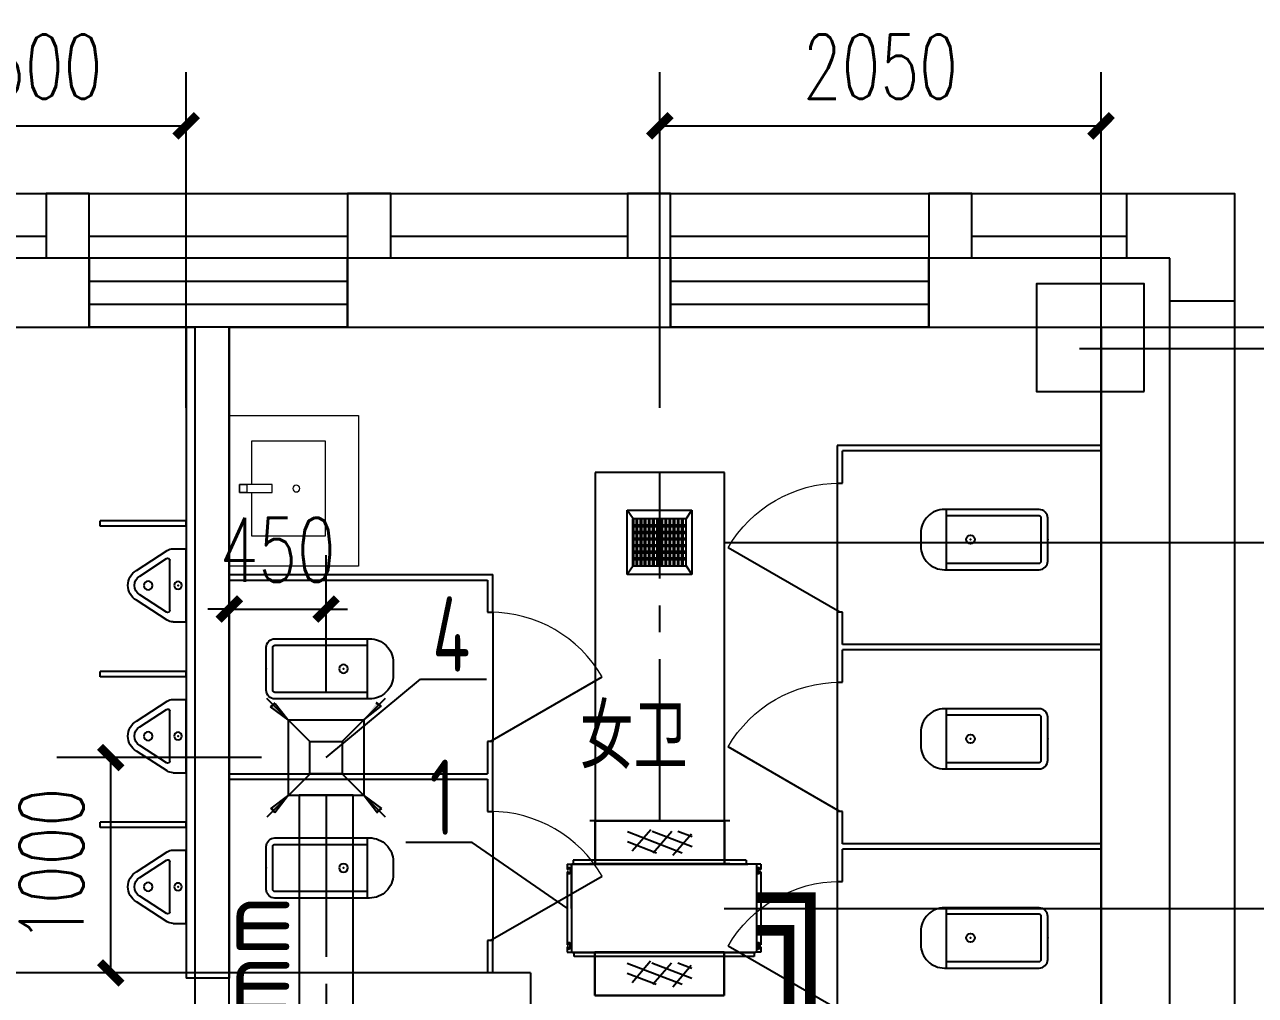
# Model space of a CAD drawing. Extents: x 1738143 to 1822243, y -608375 to -303375.
# Drawn here: x 1799328 to 1805046, y -378502 to -373993 of the extents above; entities that cross this region are included whole.
import ezdxf

# ---------------------------------------------------------------- set-up
doc = ezdxf.new("R2010")
doc.units = 0
doc.header["$LTSCALE"] = 1000
doc.header["$MEASUREMENT"] = 0
doc.linetypes.add('CENTER2', pattern=[1.125, 0.75, -0.125, 0.125, -0.125])
doc.layers.add('A-FLOR-IDEN', color=7, linetype='Continuous', lineweight=20)
doc.layers.add('A-LVTRY', color=145, linetype='Continuous', lineweight=20)
for name, color, linetype in [('AXIS', 3, 'Continuous'), ('COLUMN', 9, 'Continuous'), ('DUCT-排风中心线', 5, 'CENTER2'), ('DUCT-排风标注', 3, 'Continuous'), ('DUCT-排风管', 31, 'Continuous'), ('DUCT-排风风口', 7, 'Continuous'), ('DUCT-送风中心线', 5, 'CENTER2'), ('DUCT-送风法兰', 2, 'Continuous'), ('DUCT-送风管', 4, 'Continuous'), ('DUCT-送风管端线', 2, 'Continuous'), ('DUCT-送风阀门', 7, 'Continuous'), ('LATRINE', 6, 'Continuous'), ('LVTRY', 6, 'Continuous'), ('PIPE-空冷凝水', 150, 'CENTER2'), ('TH_DIM', 3, 'Continuous'), ('TH_TEXT', 7, 'Continuous'), ('VRV-EQUIP', 7, 'Continuous'), ('VRV-PIPE', 1, 'Continuous'), ('WALL', 9, 'Continuous'), ('WINDOW', 4, 'Continuous')]:
    doc.layers.add(name, color=color, linetype=linetype)
doc.styles.add('_TCH_DIM_T3', font='SIMPLEX', dxfattribs={"width": 0.705882, "bigfont": 'GBCBIG'})
doc.styles.add('ROS', font='simhei.ttf', dxfattribs={"width": 0.7})
doc.styles.get("Standard").update_dxf_attribs({"font": 'gbenor.shx', "bigfont": 'gbcbig.shx'})
doc.styles.add('TSSD_Rein', font='Tssdeng.shx', dxfattribs={"width": 0.7, "bigfont": 'hztxt.shx'})
doc.dimstyles.new('_TCH_ARCH&&100', dxfattribs={"dimtxt": 297.5, "dimasz": 100, "dimexe": 250, "dimexo": 300, "dimgap": 126.25, "dimtad": 1, "dimdec": 0, "dimzin": 0, "dimdsep": 46, "dimtxsty": '_TCH_DIM_T3', "dimblk": 'ARCHTICK', "dimcen": 0.09, "dimclrt": 7, "dimazin": 2, "dimtfac": 1, "dimtdec": 0, "dimtix": 1, "dimtmove": 2, "dimatfit": 3, "dimfxl": 30, "dimtolj": 1, "dimtzin": 0, "dimarcsym": 0})

# ---------------------------------------------------------------- blocks, each defined once
blk = doc.blocks.new('$lvtry$00000200')
at = {"color": 0}
for p, q in [((-109.8, -40), (-109.8, -469.7)), ((99.8, -30), (-99.8, -30)), ((109.8, -469.7), (109.8, -40))]:
    blk.add_line(p, q, dxfattribs=at)
blk.add_lwpolyline([(99.8, 0), (-99.8, 0, 0.414214), (-139.8, -40), (-139.8, -479.7, 0.414214), (-29.8, -589.7), (29.8, -589.7, 0.414214), (139.8, -479.7), (139.8, -40, 0.414214)], format="xyb", close=True, dxfattribs=at)
blk.add_lwpolyline([(139.8, -469.7), (-139.8, -469.7)], dxfattribs=at)
blk.add_circle((0, -358.6), 20, dxfattribs=at)
for centre, start, end in [((-99.8, -40), 90, 180), ((99.8, -40), 0, 90)]:
    blk.add_arc(centre, 10, start, end, dxfattribs=at)
for p in [(0, 0), (0, -358.6)]:
    blk.add_point(p, dxfattribs=at)
blk = doc.blocks.new('$lvtry$00000107')
for p, q in [((-170, 0), (170, 0)), ((-170, -61.1), (-170, 0)), ((170, -61.1), (170, 0)), ((-161.9, -88.4), (-69.3, -230.6)), ((-124.2, -91.5), (-43.3, -215.6)), ((-115.8, -76), (115.8, -76)), ((43.3, -215.6), (124.2, -91.5)), ((69.3, -230.6), (161.9, -88.4))]:
    blk.add_line(p, q)
for centre, radius in [((0, -38), 17.7), ((0, -177), 20)]:
    blk.add_circle(centre, radius)
for centre, radius, start, end in [((-120, -61.1), 50, 180, 213.0863), ((-115.8, -86), 10, 90, 213.0863), ((115.8, -86), 10, 326.9137, 90), ((120, -61.1), 50, 326.9137, 0), ((0, -190.6), 50, 210, 330), ((0, -190.6), 80, 210, 330)]:
    blk.add_arc(centre, radius, start, end)
blk.add_point((0, -38))
blk = doc.blocks.new('A$C549865D3')
at = {"layer": 'A-LVTRY'}
blk.add_lwpolyline([(298.5, 430), (550, 430), (550, 0), (0, 0), (0, 430), (251.5, 430)], dxfattribs=at)
for points in [[(251.5, 500), (251.5, 458), (298.5, 458), (298.5, 500)], [(298.5, 500), (298.5, 309.5), (251.5, 309.5), (251.5, 500)]]:
    blk.add_lwpolyline(points, close=True, dxfattribs=at)
blk.add_circle((275, 170), 20, dxfattribs=at)
blk = doc.blocks.new('2313414')
at = {"layer": 'A-LVTRY'}
blk.add_lwpolyline([(1698293.5, -109163), (1698293.5, -108463), (1698893.5, -108463), (1698893.5, -109163)], close=True, dxfattribs=at)
at = {"layer": 'A-LVTRY', "xscale": -0.8, "yscale": 0.8, "zscale": 0.8, "rotation": 90}
blk.add_blockref('A$C549865D3', (1698741, -108582.2), dxfattribs=at)
blk = doc.blocks.new('_FZHK')
blk.add_lwpolyline([(-0.5, -0.5), (0.5, -0.5), (0.5, 0.5), (-0.5, 0.5)], close=True)
blk = doc.blocks.new('$WINLIB2D$00000001')
at = {"color": 0}
for points in [[(-0.5, 0.5), (-0.5, -0.5)], [(-0.5, 0.5), (0.5, 0.5)], [(0.5, -0.5), (0.5, 0.5)], [(0.5, 0.1667), (-0.5, 0.1667)], [(0.5, -0.1667), (-0.5, -0.1667)], [(-0.5, -0.5), (0.5, -0.5)]]:
    blk.add_lwpolyline(points, dxfattribs=at)
blk = doc.blocks.new('$TCHSYS$APDOOR2D')
blk.add_line((0.5, 0), (0, 0.866))
at = {"lineweight": 13}
blk.add_arc((0.5, 0), 1, 120, 180, dxfattribs=at)
blk = doc.blocks.new('A$C7281566F')
for points in [[(6600.5, 19089.4), (6600.5, 19389.4), (6400.5, 19389.4), (6400.5, 19089.4)], [(8000.5, 19089.4), (8000.5, 19389.4), (7800.5, 19389.4), (7800.5, 19089.4)], [(9300.5, 19089.4), (9300.5, 19389.4), (9100.5, 19389.4), (9100.5, 19089.4)], [(10700.5, 19089.4), (10700.5, 19389.4), (10500.5, 19389.4), (10500.5, 19089.4)], [(11420.5, 19089.4), (11420.5, 19389.4), (11920.5, 19389.4), (11920.5, 18889.4), (11620.5, 18889.4)], [(6400.5, 19189.4), (5300.5, 19189.4)], [(7800.5, 19189.4), (6600.5, 19189.4)], [(9100.5, 19189.4), (8000.5, 19189.4)], [(10500.5, 19189.4), (9300.5, 19189.4)], [(11420.5, 19189.4), (10700.5, 19189.4)]]:
    blk.add_lwpolyline(points)
at = {"layer": 'AXIS'}
blk.add_line((11200.5, 18669.4), (15200.5, 18669.4), dxfattribs=at)
at = {"layer": 'LATRINE'}
for p, q in [((10075, 18219.4), (10075, 18044.4)), ((11300.5, 18219.4), (10075, 18219.4)), ((10100, 18044.4), (10100, 18194.4)), ((11300.5, 18194.4), (10100, 18194.4)), ((11300.5, 18194.4), (11300.5, 18219.4)), ((10075, 18044.4), (10100, 18044.4)), ((10075, 18044.4, 400), (10075, 17444.4, 400)), ((7250.5, 17619.4), (8475.5, 17619.4)), ((7250.5, 17619.4), (7250.5, 17594.4)), ((8475.5, 17444.4), (8475.5, 17619.4)), ((7250.5, 17594.4), (8450.5, 17594.4)), ((8450.5, 17594.4), (8450.5, 17444.4)), ((8450.5, 17444.4), (8475.5, 17444.4)), ((8475.5, 17444.4, 400), (8475.5, 16844.4, 400)), ((10100, 17444.4), (10075, 17444.4)), ((10075, 17444.4), (10075, 17281.9)), ((10100, 17294.4), (10100, 17444.4)), ((10075, 17281.9), (10075, 17119.4)), ((11300.5, 17294.4), (10100, 17294.4)), ((11300.5, 17269.4), (10100, 17269.4)), ((10100, 17119.4), (10100, 17269.4)), ((11300.5, 17269.4), (11300.5, 17294.4)), ((10075, 17119.4), (10100, 17119.4)), ((10075, 17119.4, 400), (10075, 16519.4, 400)), ((8475.5, 16844.4), (8450.5, 16844.4)), ((8450.5, 16844.4), (8450.5, 16694.4)), ((8475.5, 16681.9), (8475.5, 16844.4)), ((7250.5, 16694.4), (8450.5, 16694.4)), ((7250.5, 16694.4), (7250.5, 16669.4)), ((7250.5, 16669.4), (8450.5, 16669.4)), ((8450.5, 16669.4), (8450.5, 16519.4)), ((8475.5, 16519.4), (8475.5, 16681.9)), ((8450.5, 16519.4), (8475.5, 16519.4)), ((8475.5, 16519.4, 400), (8475.5, 15919.4, 400)), ((10100, 16519.4), (10075, 16519.4)), ((10075, 16519.4), (10075, 16356.9)), ((10100, 16369.4), (10100, 16519.4)), ((10075, 16356.9), (10075, 16194.4)), ((11300.5, 16369.4), (10100, 16369.4)), ((11300.5, 16344.4), (11300.5, 16369.4)), ((11300.5, 16344.4), (10100, 16344.4)), ((10100, 16194.4), (10100, 16344.4)), ((10075, 16194.4), (10100, 16194.4)), ((10075, 16194.4, 400), (10075, 15594.4, 400)), ((8475.5, 15919.4), (8450.5, 15919.4)), ((8450.5, 15919.4), (8450.5, 15769.4)), ((8475.5, 15769.4), (8475.5, 15919.4))]:
    blk.add_line(p, q, dxfattribs=at)
at = {"layer": 'LVTRY', "linetype": 'Continuous'}
for p, q in [((7050.5, 17869.4), (6650.5, 17869.4)), ((6650.5, 17844.4), (6650.5, 17869.4)), ((7050.5, 17844.4), (6650.5, 17844.4)), ((7050.5, 17844.4), (7050.5, 17869.4)), ((7050.5, 17169.4), (6650.5, 17169.4)), ((6650.5, 17144.4), (6650.5, 17169.4)), ((7050.5, 17144.4), (7050.5, 17169.4)), ((7050.5, 17144.4), (6650.5, 17144.4)), ((7050.5, 16469.4), (6650.5, 16469.4)), ((6650.5, 16444.4), (6650.5, 16469.4)), ((7050.5, 16444.4), (7050.5, 16469.4)), ((7050.5, 16444.4), (6650.5, 16444.4))]:
    blk.add_line(p, q, dxfattribs=at)
at = {"layer": 'WALL'}
for p, q in [((6600.5, 19089.4), (5100.5, 19089.4)), ((6600.5, 18769.4), (6600.5, 19089.4)), ((9300.5, 19089.4), (7800.5, 19089.4)), ((7800.5, 19089.4), (7800.5, 18769.4)), ((9300.5, 18769.4), (9300.5, 19089.4)), ((11620.5, 19089.4), (10500.5, 19089.4)), ((10500.5, 19089.4), (10500.5, 18769.4)), ((11620.5, 14469.4), (11620.5, 19089.4)), ((5100.5, 18769.4), (6600.5, 18769.4)), ((7050.5, 18769.4), (7050.5, 15744.4)), ((7250.5, 18769.4), (7050.5, 18769.4)), ((7250.5, 18769.4), (7250.5, 15744.4)), ((7800.5, 18769.4), (9300.5, 18769.4)), ((10500.5, 18769.4), (11000.5, 18769.4)), ((11300.5, 14519.4), (11300.5, 18469.4)), ((8463, 15769.4), (6150.5, 15769.4)), ((7250.5, 15744.4), (7050.5, 15744.4)), ((8650.5, 15769.4), (8463, 15769.4)), ((8650.5, 15769.4), (8650.5, 14519.4))]:
    blk.add_line(p, q, dxfattribs=at)
at = {"layer": 'A-LVTRY'}
blk.add_blockref('2313414', (-1691043, 126821.4), dxfattribs=at)
at = {"layer": 'COLUMN', "xscale": 500, "yscale": 500, "zscale": 500, "rotation": 90}
blk.add_blockref('_FZHK', (11250.5, 18719.4), dxfattribs=at)
at = {"layer": 'LATRINE', "xscale": 600, "zscale": 25}
for p, yscale, rotation in [((10087.5, 17744.4), -600, 270), ((8463, 17144.4), 600, 270), ((10087.5, 16819.4), -600, 270), ((8463, 16219.4), 600, 270.0000000000277), ((10087.5, 15894.4), -600, 270)]:
    blk.add_blockref('$TCHSYS$APDOOR2D', p, dxfattribs=dict(at, yscale=yscale, rotation=rotation))
at = {"layer": 'LVTRY', "extrusion": (0, 0, -1), "xscale": -1, "zscale": -1, "rotation": 90}
for p in [(-11052.8, 17781.9, 0), (-11052.8, 16856.9, 0), (-11052.8, 15931.9, 0)]:
    blk.add_blockref('$lvtry$00000200', p, dxfattribs=at)
at = {"layer": 'LVTRY', "linetype": 'Continuous', "xscale": -1, "rotation": 270.0000454634465}
for p in [(7050.5, 17569.4), (7050.5, 16869.4), (7050.5, 16169.4)]:
    blk.add_blockref('$lvtry$00000107', p, dxfattribs=at)
at = {"layer": 'LVTRY', "extrusion": (0, 0, -1), "zscale": -1, "rotation": 270}
for p in [(-7422.7, 17181.9, 0), (-7422.7, 16256.9, 0)]:
    blk.add_blockref('$lvtry$00000200', p, dxfattribs=at)
at = {"layer": 'WINDOW', "xscale": 1200, "yscale": 320, "zscale": 1200, "rotation": 180}
for p in [(7200.5, 18929.4), (9900.5, 18929.4)]:
    blk.add_blockref('$WINLIB2D$00000001', p, dxfattribs=at)
at = {"layer": 'A-FLOR-IDEN', "style": 'ROS', "width": 0.7}
blk.add_text('女卫', height=262.87, dxfattribs=at).set_placement((8878.4, 16745.6))
blk = doc.blocks.new('_ArchTick')
at = {"color": 0, "linetype": 'ByBlock', "const_width": 0.4}
blk.add_lwpolyline([(-0.5, -0.5), (0.5, 0.5)], dxfattribs=at)
blk = doc.blocks.new('*D871')
at = {"layer": 'Defpoints', "color": 0, "transparency": 16777216}
for p in [(1800079.1, -374463.5), (1798580.1, -376073.8), (1800079.1, -376073.8)]:
    blk.add_point(p, dxfattribs=at)
at = {"layer": 'TH_DIM', "color": 0, "lineweight": -2, "transparency": 16777216}
for p, q in [((1798580.1, -375773.8), (1798580.1, -374213.5)), ((1800079.1, -375773.8), (1800079.1, -374213.5)), ((1798580.1, -374463.5), (1800079.1, -374463.5))]:
    blk.add_line(p, q, dxfattribs=at)
at = {"layer": 'TH_DIM', "color": 0, "lineweight": -2, "transparency": 16777216, "xscale": 100, "yscale": 100, "zscale": 100, "rotation": 180}
blk.add_blockref('_ArchTick', (1798580.1, -374463.5), dxfattribs=at)
at = {"layer": 'TH_DIM', "color": 0, "lineweight": -2, "transparency": 16777216, "xscale": 100, "yscale": 100, "zscale": 100}
blk.add_blockref('_ArchTick', (1800079.1, -374463.5), dxfattribs=at)
at = {"layer": 'TH_DIM', "color": 7, "transparency": 16777216, "insert": (1799329.6, -374188.5), "char_height": 297.5, "attachment_point": 5, "style": '_TCH_DIM_T3'}
blk.add_mtext('\\A1;1500', dxfattribs=at)
blk = doc.blocks.new('*D872')
at = {"layer": 'Defpoints', "color": 0, "transparency": 16777216}
for p in [(1804329.1, -374463.5), (1802279.1, -376073.8), (1804329.1, -376073.8)]:
    blk.add_point(p, dxfattribs=at)
at = {"layer": 'TH_DIM', "color": 0, "lineweight": -2, "transparency": 16777216}
for p, q in [((1802279.1, -375773.8), (1802279.1, -374213.5)), ((1804329.1, -375773.8), (1804329.1, -374213.5)), ((1802279.1, -374463.5), (1804329.1, -374463.5))]:
    blk.add_line(p, q, dxfattribs=at)
at = {"layer": 'TH_DIM', "color": 0, "lineweight": -2, "transparency": 16777216, "xscale": 100, "yscale": 100, "zscale": 100, "rotation": 180}
blk.add_blockref('_ArchTick', (1802279.1, -374463.5), dxfattribs=at)
at = {"layer": 'TH_DIM', "color": 0, "lineweight": -2, "transparency": 16777216, "xscale": 100, "yscale": 100, "zscale": 100}
blk.add_blockref('_ArchTick', (1804329.1, -374463.5), dxfattribs=at)
at = {"layer": 'TH_DIM', "color": 7, "transparency": 16777216, "insert": (1803304.1, -374188.5), "char_height": 297.5, "attachment_point": 5, "style": '_TCH_DIM_T3'}
blk.add_mtext('\\A1;2050', dxfattribs=at)
blk = doc.blocks.new('*D873')
at = {"layer": 'Defpoints', "color": 0, "transparency": 16777216}
for p in [(1802278.1, -375397.8), (1805854.5, -375397.8), (1802278.1, -376397.8)]:
    blk.add_point(p, dxfattribs=at)
at = {"layer": 'TH_DIM', "color": 0, "lineweight": -2, "transparency": 16777216}
for p, q in [((1802578.1, -375397.8), (1806104.5, -375397.8)), ((1805854.5, -376397.8), (1805854.5, -375397.8)), ((1802578.1, -376397.8), (1806104.5, -376397.8))]:
    blk.add_line(p, q, dxfattribs=at)
at = {"layer": 'TH_DIM', "color": 0, "lineweight": -2, "transparency": 16777216, "xscale": 100, "yscale": 100, "zscale": 100}
for p, rotation in [((1805854.5, -375397.8), 90), ((1805854.5, -376397.8), 270)]:
    blk.add_blockref('_ArchTick', p, dxfattribs=dict(at, rotation=rotation))
at = {"layer": 'TH_DIM', "color": 7, "transparency": 16777216, "insert": (1805579.5, -375897.8), "char_height": 297.5, "attachment_point": 5, "rotation": 90, "style": '_TCH_DIM_T3'}
blk.add_mtext('\\A1;1000', dxfattribs=at)
blk = doc.blocks.new('*D874')
at = {"layer": 'Defpoints', "color": 0, "transparency": 16777216}
for p in [(1802278.1, -376397.8), (1805854.5, -376397.8), (1802278.1, -378097.8)]:
    blk.add_point(p, dxfattribs=at)
at = {"layer": 'TH_DIM', "color": 0, "lineweight": -2, "transparency": 16777216}
for p, q in [((1802578.1, -376397.8), (1806104.5, -376397.8)), ((1805854.5, -378097.8), (1805854.5, -376397.8)), ((1802578.1, -378097.8), (1806104.5, -378097.8))]:
    blk.add_line(p, q, dxfattribs=at)
at = {"layer": 'TH_DIM', "color": 0, "lineweight": -2, "transparency": 16777216, "xscale": 100, "yscale": 100, "zscale": 100}
for p, rotation in [((1805854.5, -376397.8), 90), ((1805854.5, -378097.8), 270)]:
    blk.add_blockref('_ArchTick', p, dxfattribs=dict(at, rotation=rotation))
at = {"layer": 'TH_DIM', "color": 7, "transparency": 16777216, "insert": (1805579.5, -377247.8), "char_height": 297.5, "attachment_point": 5, "rotation": 90, "style": '_TCH_DIM_T3'}
blk.add_mtext('\\A1;1700', dxfattribs=at)
blk = doc.blocks.new('*D875')
at = {"layer": 'Defpoints', "color": 0, "transparency": 16777216}
for p in [(1802278.1, -378097.8), (1805854.5, -378097.8), (1802278.1, -378897.8)]:
    blk.add_point(p, dxfattribs=at)
at = {"layer": 'TH_DIM', "color": 0, "lineweight": -2, "transparency": 16777216}
for p, q in [((1802578.1, -378097.8), (1806104.5, -378097.8)), ((1805854.5, -378897.8), (1805854.5, -378097.8)), ((1802578.1, -378897.8), (1806104.5, -378897.8))]:
    blk.add_line(p, q, dxfattribs=at)
at = {"layer": 'TH_DIM', "color": 0, "lineweight": -2, "transparency": 16777216, "xscale": 100, "yscale": 100, "zscale": 100}
for p, rotation in [((1805854.5, -378097.8), 90), ((1805854.5, -378897.8), 270)]:
    blk.add_blockref('_ArchTick', p, dxfattribs=dict(at, rotation=rotation))
at = {"layer": 'TH_DIM', "color": 7, "transparency": 16777216, "insert": (1805579.5, -378497.8), "char_height": 297.5, "attachment_point": 5, "rotation": 90, "style": '_TCH_DIM_T3'}
blk.add_mtext('\\A1;800', dxfattribs=at)
blk = doc.blocks.new('*D876')
at = {"layer": 'Defpoints', "color": 0, "transparency": 16777216}
for p in [(1800729.1, -376707.6), (1800279.1, -377397.8), (1800729.1, -377397.8)]:
    blk.add_point(p, dxfattribs=at)
at = {"layer": 'TH_DIM', "color": 0, "lineweight": -2, "transparency": 16777216}
for p, q in [((1800279.1, -377097.8), (1800279.1, -376457.6)), ((1800729.1, -377097.8), (1800729.1, -376457.6)), ((1800279.1, -376707.6), (1800179.1, -376707.6)), ((1800279.1, -376707.6), (1800729.1, -376707.6)), ((1800729.1, -376707.6), (1800829.1, -376707.6))]:
    blk.add_line(p, q, dxfattribs=at)
at = {"layer": 'TH_DIM', "color": 0, "lineweight": -2, "transparency": 16777216, "xscale": 100, "yscale": 100, "zscale": 100}
blk.add_blockref('_ArchTick', (1800279.1, -376707.6), dxfattribs=at)
at = {"layer": 'TH_DIM', "color": 0, "lineweight": -2, "transparency": 16777216, "xscale": 100, "yscale": 100, "zscale": 100, "rotation": 180}
blk.add_blockref('_ArchTick', (1800729.1, -376707.6), dxfattribs=at)
at = {"layer": 'TH_DIM', "color": 7, "transparency": 16777216, "insert": (1800504.1, -376432.6), "char_height": 297.5, "attachment_point": 5, "style": '_TCH_DIM_T3'}
blk.add_mtext('\\A1;450', dxfattribs=at)
blk = doc.blocks.new('*D877')
at = {"layer": 'Defpoints', "color": 0, "transparency": 16777216}
for p in [(1799728.7, -377397.7), (1800729.1, -377397.8), (1800729, -378397.8)]:
    blk.add_point(p, dxfattribs=at)
at = {"layer": 'TH_DIM', "color": 0, "lineweight": -2, "transparency": 16777216}
for p, q in [((1800429.1, -377397.8), (1799478.7, -377397.7)), ((1799728.7, -378397.7), (1799728.7, -377397.7)), ((1800429, -378397.8), (1799478.7, -378397.7))]:
    blk.add_line(p, q, dxfattribs=at)
at = {"layer": 'TH_DIM', "color": 0, "lineweight": -2, "transparency": 16777216, "xscale": 100, "yscale": 100, "zscale": 100}
for p, rotation in [((1799728.7, -377397.7), 89.99609064430463), ((1799728.7, -378397.7), 269.9960906443046)]:
    blk.add_blockref('_ArchTick', p, dxfattribs=dict(at, rotation=rotation))
at = {"layer": 'TH_DIM', "color": 7, "transparency": 16777216, "insert": (1799453.7, -377897.7), "char_height": 297.5, "attachment_point": 5, "rotation": 89.9961, "style": '_TCH_DIM_T3'}
blk.add_mtext('\\A1;1000', dxfattribs=at)
blk = doc.blocks.new('$VRV_海信日立$00000013')
for p, q in [((-450, 135), (-430, 135)), ((-450, 135), (-450, 118.25)), ((-443.5, 118.25), (-450, 118.25)), ((-443.5, 118.25), (-443.5, 121.5)), ((-436.5, 121.5), (-436.5, 108.5)), ((-430, 135), (-430, -135)), ((-429.6, 134.6), (-430, 134.6)), ((-430, -0.5), (-430, 134.6)), ((-429.6, 135), (-429.6, 134.6)), ((-429.6, 135), (389, 135)), ((-429, 135.5), (-429, 135)), ((389, 135.5), (-429, 135.5)), ((389, 135), (-429, 135)), ((382, 147.5), (-422, 147.5)), ((-422, 147.5), (-422, 135.5)), ((375, 135.5), (375, 135)), ((382, 147.5), (382, 135.5)), ((389, 135.5), (389, 135)), ((389, 134.6), (389, 135)), ((430, 134.6), (389, 134.6)), ((430, 134.6), (429.6, 134.6)), ((430, 135), (430, -135)), ((450, 135), (430, 135)), ((430, 134.6), (430, -6.5)), ((436.5, 121.5), (436.5, 108.5)), ((443.5, 118.25), (443.5, 121.5)), ((443.5, 118.25), (450, 118.25)), ((450, 135), (450, 118.25)), ((-443.5, 111.75), (-450, 111.75)), ((-450, 111.75), (-450, -111.75)), ((-443.5, 108.5), (-443.5, 111.75)), ((443.5, 111.75), (450, 111.75)), ((443.5, 108.5), (443.5, 111.75)), ((450, 111.75), (450, -111.75)), ((430, -46.617211), (430, -74.743728)), ((-443.5, -111.75), (-450, -111.75)), ((-443.5, -108.5), (-443.5, -111.75)), ((-436.5, -121.5), (-436.5, -108.5)), ((430, -84.256272), (430, -135)), ((436.5, -108.5), (436.5, -121.5)), ((443.5, -108.5), (443.5, -111.75)), ((443.5, -111.75), (450, -111.75)), ((-450, -118.25), (-450, -135)), ((-443.5, -118.25), (-450, -118.25)), ((-450, -135), (-430, -135)), ((-443.5, -118.25), (-443.5, -121.5)), ((-430, -134.6), (-429.6, -134.6)), ((-429.6, -134.6), (-429.6, -135)), ((-429.6, -135), (-425, -135)), ((-425, -135), (425.014933, -135)), ((-425, -135.5), (-425, -135)), ((-425, -135.5), (425.014933, -135.5)), ((-418, -147.5), (-418, -135)), ((418, -147.5), (-418, -147.5)), ((418, -135.5), (418, -147.5)), ((425, -135), (425, -135.5)), ((429.6, -135), (425.014933, -135)), ((430, -134.6), (429.6, -134.6)), ((429.6, -134.6), (429.6, -135)), ((450, -135), (430, -135)), ((443.5, -118.25), (450, -118.25)), ((443.5, -118.25), (443.5, -121.5)), ((450, -118.25), (450, -135))]:
    blk.add_line(p, q)
for centre, start, end in [((-440, 121.5), 90, 180), ((-440, 121.5), 0, 90), ((440, 121.5), 90, 180), ((440, 121.5), 0, 90), ((-440, 108.5), 180, 270), ((-440, 108.5), 270, 0), ((440, 108.5), 180, 270), ((440, 108.5), 270, 0), ((-440, -108.5), 90, 180), ((-440, -108.5), 0, 90), ((440, -108.5), 90, 180), ((440, -108.5), 0, 90), ((-440, -121.5), 180, 270), ((-440, -121.5), 270, 0), ((440, -121.5), 180, 270), ((440, -121.5), 270, 0)]:
    blk.add_arc(centre, 3.5, start, end)
blk = doc.blocks.new('00000589Body')
at = {"color": 0, "linetype": 'ByBlock', "lineweight": -2}
for p, q in [((250, 500), (-250, 500)), ((-250, -500), (-250, 500)), ((250, -500), (250, 500)), ((-250, -500), (250, -500))]:
    blk.add_line(p, q, dxfattribs=at)
at = {"color": 0, "linetype": 'ByBlock'}
for p, q in [((-125, -174), (119.8, 250)), ((-125, 26), (4.3, 250)), ((145.3, 69), (-104.7, 213.3)), ((125, -92.9), (-125, 51.5)), ((-53.4, -250), (125, 59)), ((96, -246), (-154, -101.7)), ((62, -250), (125, -141))]:
    blk.add_line(p, q, dxfattribs=at)
blk = doc.blocks.new('$风口$00000138')
for p, q in [((-195, 130), (195, 130)), ((-195, -130), (-195, 130)), ((-160, 95), (-195, 130)), ((160, 95), (195, 130)), ((195, 130), (195, -130)), ((160, 95), (-160, 95)), ((160, -95), (160, 95)), ((-160, -95), (-195, -130)), ((-160, -95), (160, -95)), ((160, -95), (195, -130)), ((195, -130), (-195, -130))]:
    blk.add_line(p, q)
at = {"lineweight": 40}
blk.add_line((-160, 95), (-160, -95), dxfattribs=at)
at = {"lineweight": -3}
for p, q in [((-140, 68.5), (-160, 68.5)), ((-160, 64), (-140, 64)), ((-140, -95), (-140, 95)), ((-135, 95), (-135, -95)), ((-115, 68.5), (-135, 68.5)), ((-135, 64), (-115, 64)), ((-115, -95), (-115, 95)), ((-110, 95), (-110, -95)), ((-90, 68.5), (-110, 68.5)), ((-110, 64), (-90, 64)), ((-90, -95), (-90, 95)), ((-85, 95), (-85, -95)), ((-65, 68.5), (-85, 68.5)), ((-85, 64), (-65, 64)), ((-65, -95), (-65, 95)), ((-60, 95), (-60, -95)), ((-40, 68.5), (-60, 68.5)), ((-60, 64), (-40, 64)), ((-40, -95), (-40, 95)), ((-35, 95), (-35, -95)), ((-15, 68.5), (-35, 68.5)), ((-35, 64), (-15, 64)), ((-15, -95), (-15, 95)), ((-10, 95), (-10, -95)), ((10, 68.5), (-10, 68.5)), ((-10, 64), (10, 64)), ((10, -95), (10, 95)), ((15, 95), (15, -95)), ((35, 68.5), (15, 68.5)), ((15, 64), (35, 64)), ((35, -95), (35, 95)), ((40, 95), (40, -95)), ((60, 68.5), (40, 68.5)), ((40, 64), (60, 64)), ((60, -95), (60, 95)), ((65, 95), (65, -95)), ((85, 68.5), (65, 68.5)), ((65, 64), (85, 64)), ((85, -95), (85, 95)), ((90, 95), (90, -95)), ((110, 68.5), (90, 68.5)), ((90, 64), (110, 64)), ((110, -95), (110, 95)), ((115, 95), (115, -95)), ((135, 68.5), (115, 68.5)), ((115, 64), (135, 64)), ((135, -95), (135, 95)), ((140, 95), (140, -95)), ((160, 68.5), (140, 68.5)), ((140, 64), (160, 64)), ((-140, 42), (-160, 42)), ((-160, 37.5), (-140, 37.5)), ((-140, 15.5), (-160, 15.5)), ((-160, 11), (-140, 11)), ((-115, 42), (-135, 42)), ((-135, 37.5), (-115, 37.5)), ((-115, 15.5), (-135, 15.5)), ((-135, 11), (-115, 11)), ((-90, 42), (-110, 42)), ((-110, 37.5), (-90, 37.5)), ((-90, 15.5), (-110, 15.5)), ((-110, 11), (-90, 11)), ((-65, 42), (-85, 42)), ((-85, 37.5), (-65, 37.5)), ((-65, 15.5), (-85, 15.5)), ((-85, 11), (-65, 11)), ((-40, 42), (-60, 42)), ((-60, 37.5), (-40, 37.5)), ((-40, 15.5), (-60, 15.5)), ((-60, 11), (-40, 11)), ((-15, 42), (-35, 42)), ((-35, 37.5), (-15, 37.5)), ((-15, 15.5), (-35, 15.5)), ((-35, 11), (-15, 11)), ((10, 42), (-10, 42)), ((-10, 37.5), (10, 37.5)), ((10, 15.5), (-10, 15.5)), ((-10, 11), (10, 11)), ((35, 42), (15, 42)), ((15, 37.5), (35, 37.5)), ((35, 15.5), (15, 15.5)), ((15, 11), (35, 11)), ((60, 42), (40, 42)), ((40, 37.5), (60, 37.5)), ((60, 15.5), (40, 15.5)), ((40, 11), (60, 11)), ((85, 42), (65, 42)), ((65, 37.5), (85, 37.5)), ((85, 15.5), (65, 15.5)), ((65, 11), (85, 11)), ((110, 42), (90, 42)), ((90, 37.5), (110, 37.5)), ((110, 15.5), (90, 15.5)), ((90, 11), (110, 11)), ((135, 42), (115, 42)), ((115, 37.5), (135, 37.5)), ((135, 15.5), (115, 15.5)), ((115, 11), (135, 11)), ((160, 42), (140, 42)), ((140, 37.5), (160, 37.5)), ((160, 15.5), (140, 15.5)), ((140, 11), (160, 11)), ((-140, -11), (-160, -11)), ((-160, -15.5), (-140, -15.5)), ((-140, -37.5), (-160, -37.5)), ((-160, -42), (-140, -42)), ((-115, -11), (-135, -11)), ((-135, -15.5), (-115, -15.5)), ((-115, -37.5), (-135, -37.5)), ((-135, -42), (-115, -42)), ((-90, -11), (-110, -11)), ((-110, -15.5), (-90, -15.5)), ((-90, -37.5), (-110, -37.5)), ((-110, -42), (-90, -42)), ((-65, -11), (-85, -11)), ((-85, -15.5), (-65, -15.5)), ((-65, -37.5), (-85, -37.5)), ((-85, -42), (-65, -42)), ((-40, -11), (-60, -11)), ((-60, -15.5), (-40, -15.5)), ((-40, -37.5), (-60, -37.5)), ((-60, -42), (-40, -42)), ((-15, -11), (-35, -11)), ((-35, -15.5), (-15, -15.5)), ((-15, -37.5), (-35, -37.5)), ((-35, -42), (-15, -42)), ((10, -11), (-10, -11)), ((-10, -15.5), (10, -15.5)), ((10, -37.5), (-10, -37.5)), ((-10, -42), (10, -42)), ((35, -11), (15, -11)), ((15, -15.5), (35, -15.5)), ((35, -37.5), (15, -37.5)), ((15, -42), (35, -42)), ((60, -11), (40, -11)), ((40, -15.5), (60, -15.5)), ((60, -37.5), (40, -37.5)), ((40, -42), (60, -42)), ((85, -11), (65, -11)), ((65, -15.5), (85, -15.5)), ((85, -37.5), (65, -37.5)), ((65, -42), (85, -42)), ((110, -11), (90, -11)), ((90, -15.5), (110, -15.5)), ((110, -37.5), (90, -37.5)), ((90, -42), (110, -42)), ((135, -11), (115, -11)), ((115, -15.5), (135, -15.5)), ((135, -37.5), (115, -37.5)), ((115, -42), (135, -42)), ((160, -11), (140, -11)), ((140, -15.5), (160, -15.5)), ((160, -37.5), (140, -37.5)), ((140, -42), (160, -42)), ((-140, -64), (-160, -64)), ((-160, -68.5), (-140, -68.5)), ((-115, -64), (-135, -64)), ((-135, -68.5), (-115, -68.5)), ((-90, -64), (-110, -64)), ((-110, -68.5), (-90, -68.5)), ((-65, -64), (-85, -64)), ((-85, -68.5), (-65, -68.5)), ((-40, -64), (-60, -64)), ((-60, -68.5), (-40, -68.5)), ((-15, -64), (-35, -64)), ((-35, -68.5), (-15, -68.5)), ((10, -64), (-10, -64)), ((-10, -68.5), (10, -68.5)), ((35, -64), (15, -64)), ((15, -68.5), (35, -68.5)), ((60, -64), (40, -64)), ((40, -68.5), (60, -68.5)), ((85, -64), (65, -64)), ((65, -68.5), (85, -68.5)), ((110, -64), (90, -64)), ((90, -68.5), (110, -68.5)), ((135, -64), (115, -64)), ((115, -68.5), (135, -68.5)), ((160, -64), (140, -64)), ((140, -68.5), (160, -68.5))]:
    blk.add_line(p, q, dxfattribs=at)
blk = doc.blocks.new('$风口$00000069')
h = blk.add_hatch(color=256)
h.paths.add_polyline_path([(-178, 177.7), (-248, 243.5), (-236, 252)])
h.paths.add_polyline_path([(-175.2, 175), (-258, 236.4), (-248, 243.5)])
for points in [[(-257.9, 236.4), (-258, 236.4), (-245, 248), (-243.5, 246.6)], [(-248, 243.4), (-249, 244.4), (-237.9, 254.3), (-236.1, 251.9)], [(245.5, 245.4), (246.5, 246.4), (235.1, 255.9), (233.3, 253.4)], [(255.6, 238.7), (255.7, 238.7), (246.5, 246.4), (245.5, 245.4)], [(-245.5, -246.6), (-246.5, -247.7), (-256.1, -236.3), (-253.7, -234.6)], [(-238.7, -256.7), (-238.7, -256.8), (-246.5, -247.7), (-245.5, -246.6)], [(246.7, -243.5), (247.8, -244.5), (236.6, -254.3), (234.8, -251.9)], [(256.6, -236.6), (256.8, -236.6), (247.8, -244.5), (246.7, -243.5)]]:
    blk.add_hatch(color=256).paths.add_polyline_path(points)
h = blk.add_hatch(color=256)
h.paths.add_polyline_path([(177.6, 177.4), (245.5, 245.4), (233.2, 253.5)])
h.paths.add_polyline_path([(174.9, 174.7), (255.7, 238.6), (245.5, 245.4)])
h = blk.add_hatch(color=256)
h.paths.add_polyline_path([(-178.2, -178.2), (-245.5, -246.6), (-253.8, -234.5)])
h.paths.add_polyline_path([(-175.5, -175.4), (-238.7, -256.8), (-245.5, -246.6)])
h = blk.add_hatch(color=256)
h.paths.add_polyline_path([(177.2, -177.3), (246.7, -243.6), (234.7, -252)])
h.paths.add_polyline_path([(174.4, -174.7), (256.7, -236.5), (246.7, -243.6)])
for p, q in [((-75.1, 74.9), (-275.1, 274.9)), ((-258, 236.4), (-237.3, 254.8)), ((-258, 236.4), (-236, 252)), ((-175.8, 175.4), (-258, 236.4)), ((-258, 236.4), (-249.6, 235.8)), ((-236, 252), (-177.7, 177.2)), ((74.9, 74.9), (276, 276)), ((175.4, 175.1), (255.7, 238.6)), ((235, 255.8), (232.8, 252.7)), ((255.7, 238.6), (233.2, 253.5)), ((255.7, 238.7), (234.5, 256.4)), ((234.5, 256.4), (235, 255.8)), ((255.7, 238.7), (247.3, 237.8)), ((-175.1, -175.1), (-175.1, 174.9)), ((-175.1, 174.9), (174.9, 174.9)), ((174.9, 174.9), (174.9, -175.1)), ((-75.1, -75.1), (-75.1, 74.9)), ((-75.1, 74.9), (74.9, 74.9)), ((74.9, 74.9), (74.9, -75.1)), ((-76, -76), (-276, -276)), ((74.9, -75.1), (-75.1, -75.1)), ((74.9, -75.1), (274.9, -275.1)), ((-253.8, -234.5), (-177.7, -177.8)), ((-175.9, -176), (-238.7, -256.8)), ((174.9, -175.1), (-175.1, -175.1)), ((174.9, -175.1), (256.7, -236.5)), ((234.7, -252), (176.8, -176.9)), ((-256.6, -235.7), (-256.1, -236.3)), ((-238.7, -256.8), (-256.6, -235.7)), ((-256.1, -236.3), (-253, -234.1)), ((-238.7, -256.8), (-253.8, -234.5)), ((-238.7, -256.8), (-237.9, -248.4)), ((236.5, -254.3), (234.3, -251.2)), ((256.7, -236.5), (234.7, -252)), ((256.8, -236.6), (236, -254.8)), ((236, -254.8), (236.5, -254.3)), ((256.8, -236.6), (248.3, -235.9))]:
    blk.add_line(p, q)

msp = doc.modelspace()

# ---------------------------------------------------------------- hatches: boundary and pattern name
at = {"layer": 'PIPE-空冷凝水', "linetype": 'CENTER2'}
for points in [[(1802879.1, -378200.1), (1802879.1, -378175.1), (1802904.1, -378175.1)], [(1802879.1, -378200.1), (1802904.1, -378200.1), (1802904.1, -378175.1)]]:
    msp.add_hatch(color=256, dxfattribs=at).paths.add_polyline_path(points)
at = {"layer": 'VRV-PIPE', "linetype": 'Continuous'}
for points in [[(1802979.1, -378048.6), (1802979.1, -378023.6), (1803004.1, -378023.6)], [(1802979.1, -378048.6), (1803004.1, -378048.6), (1803004.1, -378023.6)]]:
    msp.add_hatch(color=256, dxfattribs=at).paths.add_polyline_path(points)

# ---------------------------------------------------------------- linework, layer by layer
for p, q in [((1800729.1, -377397.8), (1801167, -377033.4, 600.2)), ((1801167, -377033.4, 600.2), (1801474.4, -377033.4, 600.2)), ((1801407.3, -377791.3, 600.2), (1801100, -377791.3, 600.2)), ((1801849.1, -378097.1, 2500), (1801407.3, -377791.3, 600.2))]:
    msp.add_line(p, q)
for points in [[(1763509.1, -374777.8), (1804949.1, -374777.8), (1804949.1, -400217.8), (1763509.1, -400217.8)], [(1796529.1, -375397.8), (1800119.9, -375397.8), (1800119.9, -379697.8), (1796529.1, -379697.8)], [(1800279.1, -375397.8), (1804329.1, -375397.8), (1804329.1, -379647.8), (1800279.1, -379647.8)]]:
    msp.add_lwpolyline(points, close=True)
at = {"layer": 'DUCT-排风中心线'}
msp.add_line((1800729, -377572.8), (1800729, -380987.6), dxfattribs=at)
at = {"layer": 'DUCT-排风管'}
for p, q in [((1800604, -377572.8), (1800604, -380987.6)), ((1800854, -377572.8), (1800604, -377572.8)), ((1800854, -380987.6), (1800854, -377572.8))]:
    msp.add_line(p, q, dxfattribs=at)
at = {"layer": 'DUCT-送风中心线'}
msp.add_line((1802279.1, -377690.6), (1802279.1, -376073.8), dxfattribs=at)
at = {"layer": 'DUCT-送风法兰'}
for p, q in [((1802604.1, -377690.7), (1801954.1, -377690.7)), ((1802604.1, -377890.9), (1801954.1, -377890.9)), ((1801953.1, -378301.7), (1802603.1, -378301.7))]:
    msp.add_line(p, q, dxfattribs=at)
at = {"layer": 'DUCT-送风管'}
for p, q in [((1802579.1, -376073.8), (1801979.1, -376073.8)), ((1801979.1, -376073.8), (1801979.1, -377690.6)), ((1802579.1, -377690.6), (1802579.1, -376073.8)), ((1801979.1, -377890.8), (1801979.1, -377690.8)), ((1802579.1, -377690.8), (1802579.1, -377890.8)), ((1801978.1, -378501.8), (1801978.1, -378301.8)), ((1802578.1, -378301.8), (1802578.1, -378501.8))]:
    msp.add_line(p, q, dxfattribs=at)
at = {"layer": 'DUCT-送风管端线'}
for p, q in [((1801979.1, -377690.6), (1802579.1, -377690.6)), ((1801979.1, -377690.8), (1802579.1, -377690.8)), ((1801979.1, -377890.8), (1802579.1, -377890.8)), ((1801978.1, -378301.8), (1802578.1, -378301.8)), ((1801978.1, -378501.8), (1802578.1, -378501.8))]:
    msp.add_line(p, q, dxfattribs=at)
at = {"layer": 'PIPE-空冷凝水', "linetype": 'CENTER2', "const_width": 50}
for points in [[(1802729.1, -378200.1), (1802879.1, -378200.1)], [(1802879.1, -380497.8), (1802879.1, -378200.1)]]:
    msp.add_lwpolyline(points, dxfattribs=at)
at = {"layer": 'VRV-PIPE', "linetype": 'Continuous', "const_width": 50}
for points in [[(1802729.1, -378048.6), (1802979.1, -378048.6)], [(1802979.1, -380797.8), (1802979.1, -378048.6)]]:
    msp.add_lwpolyline(points, dxfattribs=at)

# ---------------------------------------------------------------- block references
msp.add_blockref('A$C7281566F', (1793028.5, -394167.1))
at = {"layer": 'DUCT-排风风口', "xscale": 0.7692307692307693, "yscale": 1.153846153846154}
msp.add_blockref('$风口$00000138', (1802278.1, -376397.8, 2600), dxfattribs=at)
at = {"layer": 'DUCT-排风风口'}
msp.add_blockref('$风口$00000069', (1800729.1, -377397.8, 2600), dxfattribs=at)
at = {"layer": 'DUCT-送风阀门', "xscale": 0.4, "yscale": 0.6, "rotation": 89.99999999999999}
for p in [(1802279.1, -377790.8, 2500), (1802278.1, -378401.8, 2500)]:
    msp.add_blockref('00000589Body', p, dxfattribs=at)
at = {"layer": 'VRV-EQUIP', "yscale": 1.515254237288136}
msp.add_blockref('$VRV_海信日立$00000013', (1802299.1, -378097.1, 2500), dxfattribs=at)

# ---------------------------------------------------------------- texts
at = {"layer": 'DUCT-排风标注'}
msp.add_text('%%C200mm', height=350, rotation=90, dxfattribs=at).set_placement((1800559.3, -379469.8))
at = {"layer": 'TH_TEXT', "style": 'TSSD_Rein', "width": 0.7}
for s, p in [('4', (1801222.5, -376998.9, 600.2)), ('1', (1801210.5, -377756.8, 600.2))]:
    msp.add_text(s, height=350, dxfattribs=at).set_placement(p)

# ---------------------------------------------------------------- dimensions: what is measured, and where the dimension line sits
at = {"layer": 'TH_DIM'}
dim = msp.add_aligned_dim(p1=(1798580.1, -376073.8), p2=(1800079.1, -376073.8), distance=1610.3, text='1500', dimstyle='_TCH_ARCH&&100', dxfattribs=at)
dim.commit()
dim.dimension.update_dxf_attribs({"geometry": '*D871', "text_midpoint": (1799329.6, -374188.5)})
for p1, p2, distance, picture, middle in [((1802279.1, -376073.8), (1804329.1, -376073.8), 1610.3, '*D872', (1803304.1, -374188.5)), ((1802278.1, -376397.8), (1802278.1, -375397.8), -3576.4, '*D873', (1805579.5, -375897.8)), ((1800279.1, -377397.8), (1800729.1, -377397.8), 690.1, '*D876', (1800504.1, -376432.6)), ((1802278.1, -378097.8), (1802278.1, -376397.8), -3576.4, '*D874', (1805579.5, -377247.8)), ((1800729, -378397.8), (1800729.1, -377397.8), 1000.3, '*D877', (1799453.7, -377897.7)), ((1802278.1, -378897.8), (1802278.1, -378097.8), -3576.4, '*D875', (1805579.5, -378497.8))]:
    dim = msp.add_aligned_dim(p1=p1, p2=p2, distance=distance, dimstyle='_TCH_ARCH&&100', dxfattribs=at)
    dim.commit()
    dim.dimension.update_dxf_attribs({"geometry": picture, "text_midpoint": middle})

doc.saveas('drawing.dxf')
